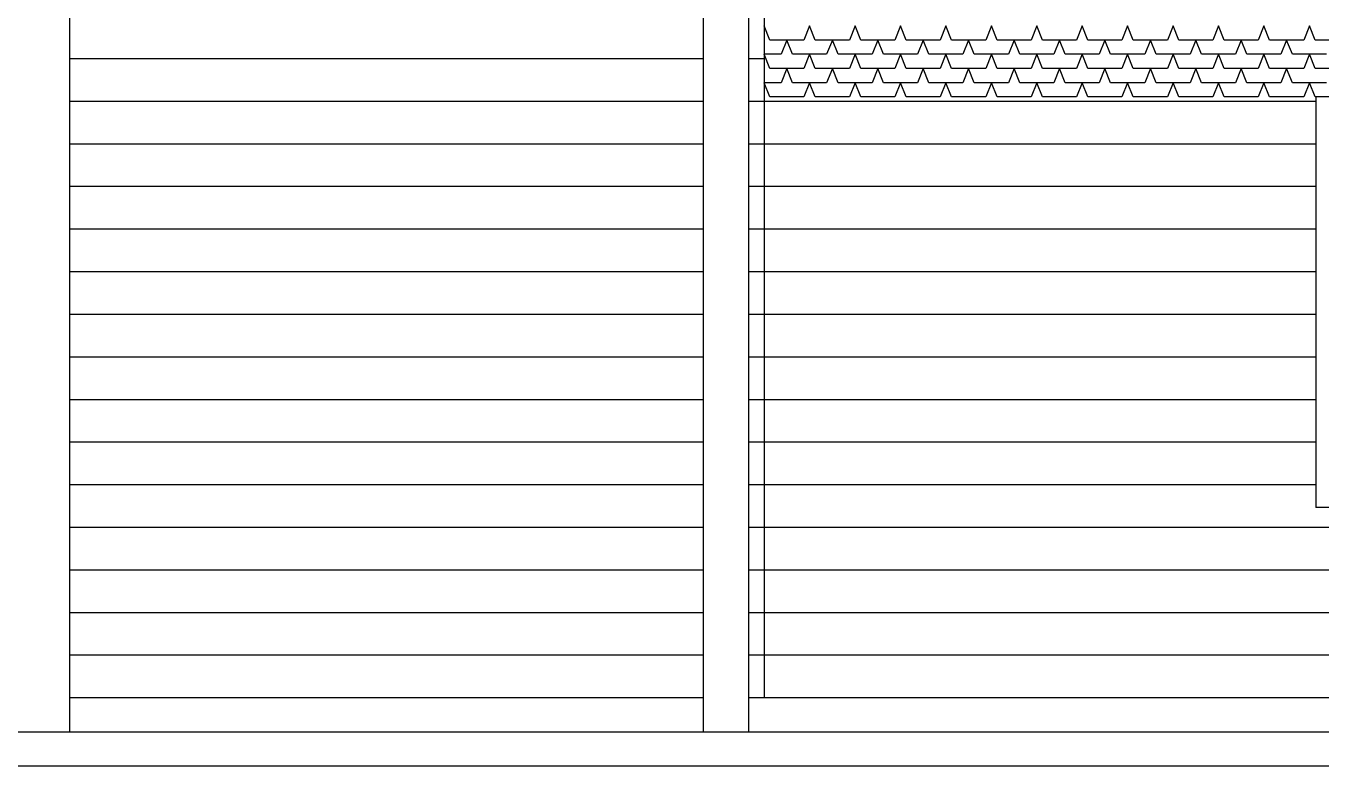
# Model space of a CAD drawing. Header units: inches. Extents: x 86794 to 87086, y 41803 to 41823.
# Drawn here: x 87071.334 to 87075.895, y 41814.174 to 41816.78 of the extents above; entities that cross this region are included whole.
import ezdxf

# ---------------------------------------------------------------- set-up
doc = ezdxf.new("R2010")
doc.units = ezdxf.units.IN
doc.header["$MEASUREMENT"] = 0

msp = doc.modelspace()

# ---------------------------------------------------------------- linework, layer by layer
at = {"ltscale": 0.006}
for p, q in [((87071.487, 41819.0158), (87071.487, 41814.2936)), ((87073.7187, 41819.0158), (87073.7187, 41814.2936)), ((87073.8787, 41819.0158), (87073.8787, 41814.2936)), ((87073.9337, 41819.0158), (87073.9337, 41814.4136)), ((87073.7187, 41816.6636), (87071.487, 41816.6636)), ((87073.9337, 41816.6636), (87073.8787, 41816.6636)), ((87073.7187, 41816.5136), (87071.487, 41816.5136)), ((87075.8762, 41816.5136), (87073.8787, 41816.5136)), ((87075.8762, 41816.5295), (87075.8762, 41815.0836)), ((87073.7187, 41816.3636), (87071.487, 41816.3636)), ((87075.8762, 41816.3636), (87073.8787, 41816.3636)), ((87073.7187, 41816.2136), (87071.487, 41816.2136)), ((87075.8762, 41816.2136), (87073.8787, 41816.2136)), ((87073.7187, 41816.0636), (87071.487, 41816.0636)), ((87075.8762, 41816.0636), (87073.8787, 41816.0636)), ((87073.7187, 41815.9136), (87071.487, 41815.9136)), ((87075.8762, 41815.9136), (87073.8787, 41815.9136)), ((87073.7187, 41815.7636), (87071.487, 41815.7636)), ((87075.8762, 41815.7636), (87073.8787, 41815.7636)), ((87073.7187, 41815.6136), (87071.487, 41815.6136)), ((87075.8762, 41815.6136), (87073.8787, 41815.6136)), ((87073.7187, 41815.4636), (87071.487, 41815.4636)), ((87075.8762, 41815.4636), (87073.8787, 41815.4636)), ((87073.7187, 41815.3136), (87071.487, 41815.3136)), ((87075.8762, 41815.3136), (87073.8787, 41815.3136)), ((87073.7187, 41815.1636), (87071.487, 41815.1636)), ((87075.8762, 41815.1636), (87073.8787, 41815.1636)), ((87077.8362, 41815.0836), (87075.8762, 41815.0836)), ((87073.7187, 41815.0136), (87071.487, 41815.0136)), ((87079.9337, 41815.0136), (87073.8787, 41815.0136)), ((87073.7187, 41814.8636), (87071.487, 41814.8636)), ((87079.9337, 41814.8636), (87073.8787, 41814.8636)), ((87073.7187, 41814.7136), (87071.487, 41814.7136)), ((87079.9337, 41814.7136), (87073.8787, 41814.7136)), ((87073.7187, 41814.5636), (87071.487, 41814.5636)), ((87079.9337, 41814.5636), (87073.8787, 41814.5636)), ((87073.7187, 41814.4136), (87071.487, 41814.4136)), ((87079.9337, 41814.4136), (87073.8787, 41814.4136)), ((87081.3337, 41814.2936), (87066.5337, 41814.2936)), ((87081.8267, 41814.1736), (87064.8838, 41814.1736))]:
    msp.add_line(p, q, dxfattribs=at)
at = {"color": 250}
for p, q in [((87073.9537, 41816.7295), (87073.9337, 41816.7795)), ((87074.0937, 41816.7795), (87074.0737, 41816.7295)), ((87074.1137, 41816.7295), (87074.0937, 41816.7795)), ((87074.2537, 41816.7795), (87074.2337, 41816.7295)), ((87074.2737, 41816.7295), (87074.2537, 41816.7795)), ((87074.4137, 41816.7795), (87074.3937, 41816.7295)), ((87074.4337, 41816.7295), (87074.4137, 41816.7795)), ((87074.5737, 41816.7795), (87074.5537, 41816.7295)), ((87074.5937, 41816.7295), (87074.5737, 41816.7795)), ((87074.7337, 41816.7795), (87074.7137, 41816.7295)), ((87074.7537, 41816.7295), (87074.7337, 41816.7795)), ((87074.8937, 41816.7795), (87074.8737, 41816.7295)), ((87074.9137, 41816.7295), (87074.8937, 41816.7795)), ((87075.0537, 41816.7795), (87075.0337, 41816.7295)), ((87075.0737, 41816.7295), (87075.0537, 41816.7795)), ((87075.2137, 41816.7795), (87075.1937, 41816.7295)), ((87075.2337, 41816.7295), (87075.2137, 41816.7795)), ((87075.3737, 41816.7795), (87075.3537, 41816.7295)), ((87075.3937, 41816.7295), (87075.3737, 41816.7795)), ((87075.5337, 41816.7795), (87075.5137, 41816.7295)), ((87075.5537, 41816.7295), (87075.5337, 41816.7795)), ((87075.6937, 41816.7795), (87075.6737, 41816.7295)), ((87075.7137, 41816.7295), (87075.6937, 41816.7795)), ((87075.8537, 41816.7795), (87075.8337, 41816.7295)), ((87075.8737, 41816.7295), (87075.8537, 41816.7795)), ((87074.0737, 41816.7295), (87073.9537, 41816.7295)), ((87074.0137, 41816.7295), (87073.9937, 41816.6795)), ((87074.0337, 41816.6795), (87074.0137, 41816.7295)), ((87074.2337, 41816.7295), (87074.1137, 41816.7295)), ((87074.1737, 41816.7295), (87074.1537, 41816.6795)), ((87074.1937, 41816.6795), (87074.1737, 41816.7295)), ((87074.3937, 41816.7295), (87074.2737, 41816.7295)), ((87074.3337, 41816.7295), (87074.3137, 41816.6795)), ((87074.3537, 41816.6795), (87074.3337, 41816.7295)), ((87074.5537, 41816.7295), (87074.4337, 41816.7295)), ((87074.4937, 41816.7295), (87074.4737, 41816.6795)), ((87074.5137, 41816.6795), (87074.4937, 41816.7295)), ((87074.7137, 41816.7295), (87074.5937, 41816.7295)), ((87074.6537, 41816.7295), (87074.6337, 41816.6795)), ((87074.6737, 41816.6795), (87074.6537, 41816.7295)), ((87074.8737, 41816.7295), (87074.7537, 41816.7295)), ((87074.8137, 41816.7295), (87074.7937, 41816.6795)), ((87074.8337, 41816.6795), (87074.8137, 41816.7295)), ((87075.0337, 41816.7295), (87074.9137, 41816.7295)), ((87074.9737, 41816.7295), (87074.9537, 41816.6795)), ((87074.9937, 41816.6795), (87074.9737, 41816.7295)), ((87075.1937, 41816.7295), (87075.0737, 41816.7295)), ((87075.1337, 41816.7295), (87075.1137, 41816.6795)), ((87075.1537, 41816.6795), (87075.1337, 41816.7295)), ((87075.3537, 41816.7295), (87075.2337, 41816.7295)), ((87075.2937, 41816.7295), (87075.2737, 41816.6795)), ((87075.3137, 41816.6795), (87075.2937, 41816.7295)), ((87075.5137, 41816.7295), (87075.3937, 41816.7295)), ((87075.4537, 41816.7295), (87075.4337, 41816.6795)), ((87075.4737, 41816.6795), (87075.4537, 41816.7295)), ((87075.6737, 41816.7295), (87075.5537, 41816.7295)), ((87075.6137, 41816.7295), (87075.5937, 41816.6795)), ((87075.6337, 41816.6795), (87075.6137, 41816.7295)), ((87075.8337, 41816.7295), (87075.7137, 41816.7295)), ((87075.7737, 41816.7295), (87075.7537, 41816.6795)), ((87075.7937, 41816.6795), (87075.7737, 41816.7295)), ((87075.9937, 41816.7295), (87075.8737, 41816.7295)), ((87073.9937, 41816.6795), (87073.9337, 41816.6795)), ((87073.9537, 41816.6295), (87073.9337, 41816.6795)), ((87074.1537, 41816.6795), (87074.0337, 41816.6795)), ((87074.0937, 41816.6795), (87074.0737, 41816.6295)), ((87074.1137, 41816.6295), (87074.0937, 41816.6795)), ((87074.3137, 41816.6795), (87074.1937, 41816.6795)), ((87074.2537, 41816.6795), (87074.2337, 41816.6295)), ((87074.2737, 41816.6295), (87074.2537, 41816.6795)), ((87074.4737, 41816.6795), (87074.3537, 41816.6795)), ((87074.4137, 41816.6795), (87074.3937, 41816.6295)), ((87074.4337, 41816.6295), (87074.4137, 41816.6795)), ((87074.6337, 41816.6795), (87074.5137, 41816.6795)), ((87074.5737, 41816.6795), (87074.5537, 41816.6295)), ((87074.5937, 41816.6295), (87074.5737, 41816.6795)), ((87074.7937, 41816.6795), (87074.6737, 41816.6795)), ((87074.7337, 41816.6795), (87074.7137, 41816.6295)), ((87074.7537, 41816.6295), (87074.7337, 41816.6795)), ((87074.9537, 41816.6795), (87074.8337, 41816.6795)), ((87074.8937, 41816.6795), (87074.8737, 41816.6295)), ((87074.9137, 41816.6295), (87074.8937, 41816.6795)), ((87075.1137, 41816.6795), (87074.9937, 41816.6795)), ((87075.0537, 41816.6795), (87075.0337, 41816.6295)), ((87075.0737, 41816.6295), (87075.0537, 41816.6795)), ((87075.2737, 41816.6795), (87075.1537, 41816.6795)), ((87075.2137, 41816.6795), (87075.1937, 41816.6295)), ((87075.2337, 41816.6295), (87075.2137, 41816.6795)), ((87075.4337, 41816.6795), (87075.3137, 41816.6795)), ((87075.3737, 41816.6795), (87075.3537, 41816.6295)), ((87075.3937, 41816.6295), (87075.3737, 41816.6795)), ((87075.5937, 41816.6795), (87075.4737, 41816.6795)), ((87075.5337, 41816.6795), (87075.5137, 41816.6295)), ((87075.5537, 41816.6295), (87075.5337, 41816.6795)), ((87075.7537, 41816.6795), (87075.6337, 41816.6795)), ((87075.6937, 41816.6795), (87075.6737, 41816.6295)), ((87075.7137, 41816.6295), (87075.6937, 41816.6795)), ((87075.9137, 41816.6795), (87075.7937, 41816.6795)), ((87075.8537, 41816.6795), (87075.8337, 41816.6295)), ((87075.8737, 41816.6295), (87075.8537, 41816.6795)), ((87074.0737, 41816.6295), (87073.9537, 41816.6295)), ((87074.0137, 41816.6295), (87073.9937, 41816.5795)), ((87074.0337, 41816.5795), (87074.0137, 41816.6295)), ((87074.2337, 41816.6295), (87074.1137, 41816.6295)), ((87074.1737, 41816.6295), (87074.1537, 41816.5795)), ((87074.1937, 41816.5795), (87074.1737, 41816.6295)), ((87074.3937, 41816.6295), (87074.2737, 41816.6295)), ((87074.3337, 41816.6295), (87074.3137, 41816.5795)), ((87074.3537, 41816.5795), (87074.3337, 41816.6295)), ((87074.5537, 41816.6295), (87074.4337, 41816.6295)), ((87074.4937, 41816.6295), (87074.4737, 41816.5795)), ((87074.5137, 41816.5795), (87074.4937, 41816.6295)), ((87074.7137, 41816.6295), (87074.5937, 41816.6295)), ((87074.6537, 41816.6295), (87074.6337, 41816.5795)), ((87074.6737, 41816.5795), (87074.6537, 41816.6295)), ((87074.8737, 41816.6295), (87074.7537, 41816.6295)), ((87074.8137, 41816.6295), (87074.7937, 41816.5795)), ((87074.8337, 41816.5795), (87074.8137, 41816.6295)), ((87075.0337, 41816.6295), (87074.9137, 41816.6295)), ((87074.9737, 41816.6295), (87074.9537, 41816.5795)), ((87074.9937, 41816.5795), (87074.9737, 41816.6295)), ((87075.1937, 41816.6295), (87075.0737, 41816.6295)), ((87075.1337, 41816.6295), (87075.1137, 41816.5795)), ((87075.1537, 41816.5795), (87075.1337, 41816.6295)), ((87075.3537, 41816.6295), (87075.2337, 41816.6295)), ((87075.2937, 41816.6295), (87075.2737, 41816.5795)), ((87075.3137, 41816.5795), (87075.2937, 41816.6295)), ((87075.5137, 41816.6295), (87075.3937, 41816.6295)), ((87075.4537, 41816.6295), (87075.4337, 41816.5795)), ((87075.4737, 41816.5795), (87075.4537, 41816.6295)), ((87075.6737, 41816.6295), (87075.5537, 41816.6295)), ((87075.6137, 41816.6295), (87075.5937, 41816.5795)), ((87075.6337, 41816.5795), (87075.6137, 41816.6295)), ((87075.8337, 41816.6295), (87075.7137, 41816.6295)), ((87075.7737, 41816.6295), (87075.7537, 41816.5795)), ((87075.7937, 41816.5795), (87075.7737, 41816.6295)), ((87075.9937, 41816.6295), (87075.8737, 41816.6295)), ((87073.9937, 41816.5795), (87073.9337, 41816.5795)), ((87073.9537, 41816.5295), (87073.9337, 41816.5795)), ((87074.1537, 41816.5795), (87074.0337, 41816.5795)), ((87074.0937, 41816.5795), (87074.0737, 41816.5295)), ((87074.1137, 41816.5295), (87074.0937, 41816.5795)), ((87074.3137, 41816.5795), (87074.1937, 41816.5795)), ((87074.2537, 41816.5795), (87074.2337, 41816.5295)), ((87074.2737, 41816.5295), (87074.2537, 41816.5795)), ((87074.4737, 41816.5795), (87074.3537, 41816.5795)), ((87074.4137, 41816.5795), (87074.3937, 41816.5295)), ((87074.4337, 41816.5295), (87074.4137, 41816.5795)), ((87074.6337, 41816.5795), (87074.5137, 41816.5795)), ((87074.5737, 41816.5795), (87074.5537, 41816.5295)), ((87074.5937, 41816.5295), (87074.5737, 41816.5795)), ((87074.7937, 41816.5795), (87074.6737, 41816.5795)), ((87074.7337, 41816.5795), (87074.7137, 41816.5295)), ((87074.7537, 41816.5295), (87074.7337, 41816.5795)), ((87074.9537, 41816.5795), (87074.8337, 41816.5795)), ((87074.8937, 41816.5795), (87074.8737, 41816.5295)), ((87074.9137, 41816.5295), (87074.8937, 41816.5795)), ((87075.1137, 41816.5795), (87074.9937, 41816.5795)), ((87075.0537, 41816.5795), (87075.0337, 41816.5295)), ((87075.0737, 41816.5295), (87075.0537, 41816.5795)), ((87075.2737, 41816.5795), (87075.1537, 41816.5795)), ((87075.2137, 41816.5795), (87075.1937, 41816.5295)), ((87075.2337, 41816.5295), (87075.2137, 41816.5795)), ((87075.4337, 41816.5795), (87075.3137, 41816.5795)), ((87075.3737, 41816.5795), (87075.3537, 41816.5295)), ((87075.3937, 41816.5295), (87075.3737, 41816.5795)), ((87075.5937, 41816.5795), (87075.4737, 41816.5795)), ((87075.5337, 41816.5795), (87075.5137, 41816.5295)), ((87075.5537, 41816.5295), (87075.5337, 41816.5795)), ((87075.7537, 41816.5795), (87075.6337, 41816.5795)), ((87075.6937, 41816.5795), (87075.6737, 41816.5295)), ((87075.7137, 41816.5295), (87075.6937, 41816.5795)), ((87075.9137, 41816.5795), (87075.7937, 41816.5795)), ((87075.8537, 41816.5795), (87075.8337, 41816.5295)), ((87075.8737, 41816.5295), (87075.8537, 41816.5795)), ((87074.0737, 41816.5295), (87073.9537, 41816.5295)), ((87074.2337, 41816.5295), (87074.1137, 41816.5295)), ((87074.3937, 41816.5295), (87074.2737, 41816.5295)), ((87074.5537, 41816.5295), (87074.4337, 41816.5295)), ((87074.7137, 41816.5295), (87074.5937, 41816.5295)), ((87074.8737, 41816.5295), (87074.7537, 41816.5295)), ((87075.0337, 41816.5295), (87074.9137, 41816.5295)), ((87075.1937, 41816.5295), (87075.0737, 41816.5295)), ((87075.3537, 41816.5295), (87075.2337, 41816.5295)), ((87075.5137, 41816.5295), (87075.3937, 41816.5295)), ((87075.6737, 41816.5295), (87075.5537, 41816.5295)), ((87075.8337, 41816.5295), (87075.7137, 41816.5295)), ((87075.9937, 41816.5295), (87075.8737, 41816.5295))]:
    msp.add_line(p, q, dxfattribs=at)

doc.saveas('drawing.dxf')
